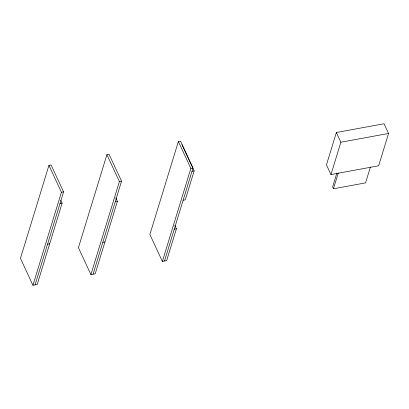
<?xml version="1.0" encoding="UTF-8"?>
<svg xmlns="http://www.w3.org/2000/svg" width="409" height="409" viewBox="0 0 409 409"><rect width="100%" height="100%" fill="white"/><g stroke="black" fill="none" stroke-linecap="round" stroke-linejoin="round"><path stroke-width="0.61" d="M35.077 284.869L63.559 191.877L51.074 164.98L48.932 165.374L20.45 258.365L32.935 285.262L37.219 284.47L62.142 203.104L60.813 200.246M32.935 285.262L61.416 192.271L48.932 165.374M93.058 274.183L121.539 181.192L109.05 154.295L106.907 154.689L78.426 247.68L90.91 274.577L95.2 273.79L117.414 201.264L115.819 197.828M90.91 274.577L119.392 181.591L106.907 154.689M164.515 261.019L192.997 168.027L180.512 141.131L178.37 141.524L149.883 234.515L162.373 261.412L166.657 260.625L176.412 228.779L174.817 225.344M162.373 261.412L190.855 168.421L178.37 141.524M181.918 144.576L194.137 170.901L185.272 199.843L183.13 200.236M336.362 132.521L326.464 164.853L330.968 174.566L378.647 165.778L388.55 133.452L384.041 123.738L336.362 132.521L340.871 142.235L330.968 174.566M336.873 173.038L332.594 187L333.427 188.794L365.569 182.874L370.401 167.087M333.427 188.794L338.258 173.007M61.416 192.271L63.559 191.877M119.392 181.591L121.539 181.192M190.855 168.421L192.997 168.027M340.871 142.235L388.55 133.452M191.995 171.299L194.137 170.901M60 203.503L62.142 203.104M115.272 201.657L117.414 201.264M47.541 244.183L49.683 243.79M102.807 242.338L104.955 241.944M174.27 229.173L176.412 228.779"/></g></svg>
